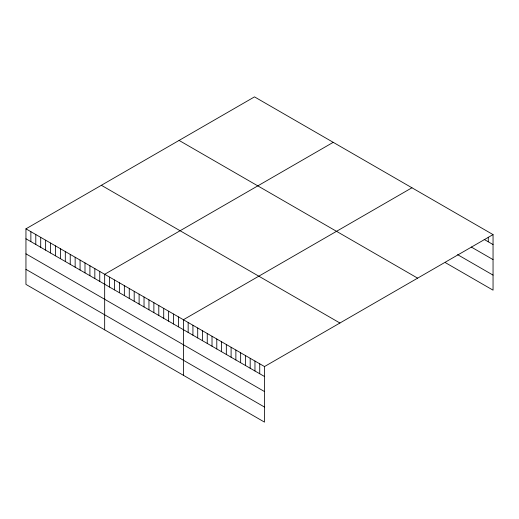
<?xml version="1.0" encoding="UTF-8"?>
<svg xmlns="http://www.w3.org/2000/svg" width="519" height="519" viewBox="0 0 519 519"><rect width="100%" height="100%" fill="white"/><g stroke="black" fill="none" stroke-linecap="round" stroke-linejoin="round"><path stroke-width="0.78" d="M25.95 228.834L264.502 366.557L264.502 422.122L25.95 284.393L25.95 228.834L254.498 96.878L493.05 234.607L493.05 290.166L445.341 262.62M333.224 142.329L104.669 274.285L104.669 329.844M411.943 187.781L183.395 319.73L183.395 375.295M264.502 366.557L493.05 234.607M484.188 239.434L493.05 244.553M471.239 247.012L493.05 259.604M457.609 254.654L493.05 275.115M179.081 140.422L417.626 278.152M101.374 185.289L339.919 323.013M25.95 238.779L264.502 376.502M25.95 253.83L264.502 391.56M25.95 269.342L264.502 407.065M488.282 237.209L488.282 241.796M259.727 363.806L259.727 373.751M254.959 361.049L254.959 370.994M250.184 358.298L250.184 368.243M245.416 355.541L245.416 365.486M240.647 352.784L240.647 362.729M235.873 350.033L235.873 359.978M231.104 347.276L231.104 357.221M226.329 344.525L226.329 354.471M221.561 341.768L221.561 351.713M216.793 339.011L216.793 348.956M212.018 336.26L212.018 346.205M207.25 333.503L207.25 343.448M202.475 330.752L202.475 340.698M197.707 327.995L197.707 337.94M192.932 325.238L192.932 335.19M188.163 322.487L188.163 332.432M178.471 316.888L178.471 326.834M173.554 314.053L173.554 323.999M168.63 311.212L168.63 321.157M163.712 308.37L163.712 318.316M158.795 305.529L158.795 315.474M153.871 302.687L153.871 312.633M148.953 299.846L148.953 309.791M144.029 297.004L144.029 306.956M139.111 294.169L139.111 304.115M134.194 291.328L134.194 301.273M129.27 288.486L129.27 298.431M124.352 285.645L124.352 295.59M119.435 282.803L119.435 292.748M114.511 279.962L114.511 289.907M109.593 277.12L109.593 287.072M99.752 271.443L99.752 281.389M94.834 268.602L94.834 278.547M89.91 265.76L89.91 275.706M84.993 262.919L84.993 272.864M80.069 260.077L80.069 270.023M75.151 257.236L75.151 267.188M70.234 254.401L70.234 264.346M65.31 251.559L65.31 261.505M60.392 248.718L60.392 258.663M55.468 245.876L55.468 255.822M50.551 243.035L50.551 252.98M45.633 240.193L45.633 250.139M40.709 237.352L40.709 247.304M35.792 234.517L35.792 244.462M30.868 231.675L30.868 241.62"/></g></svg>
